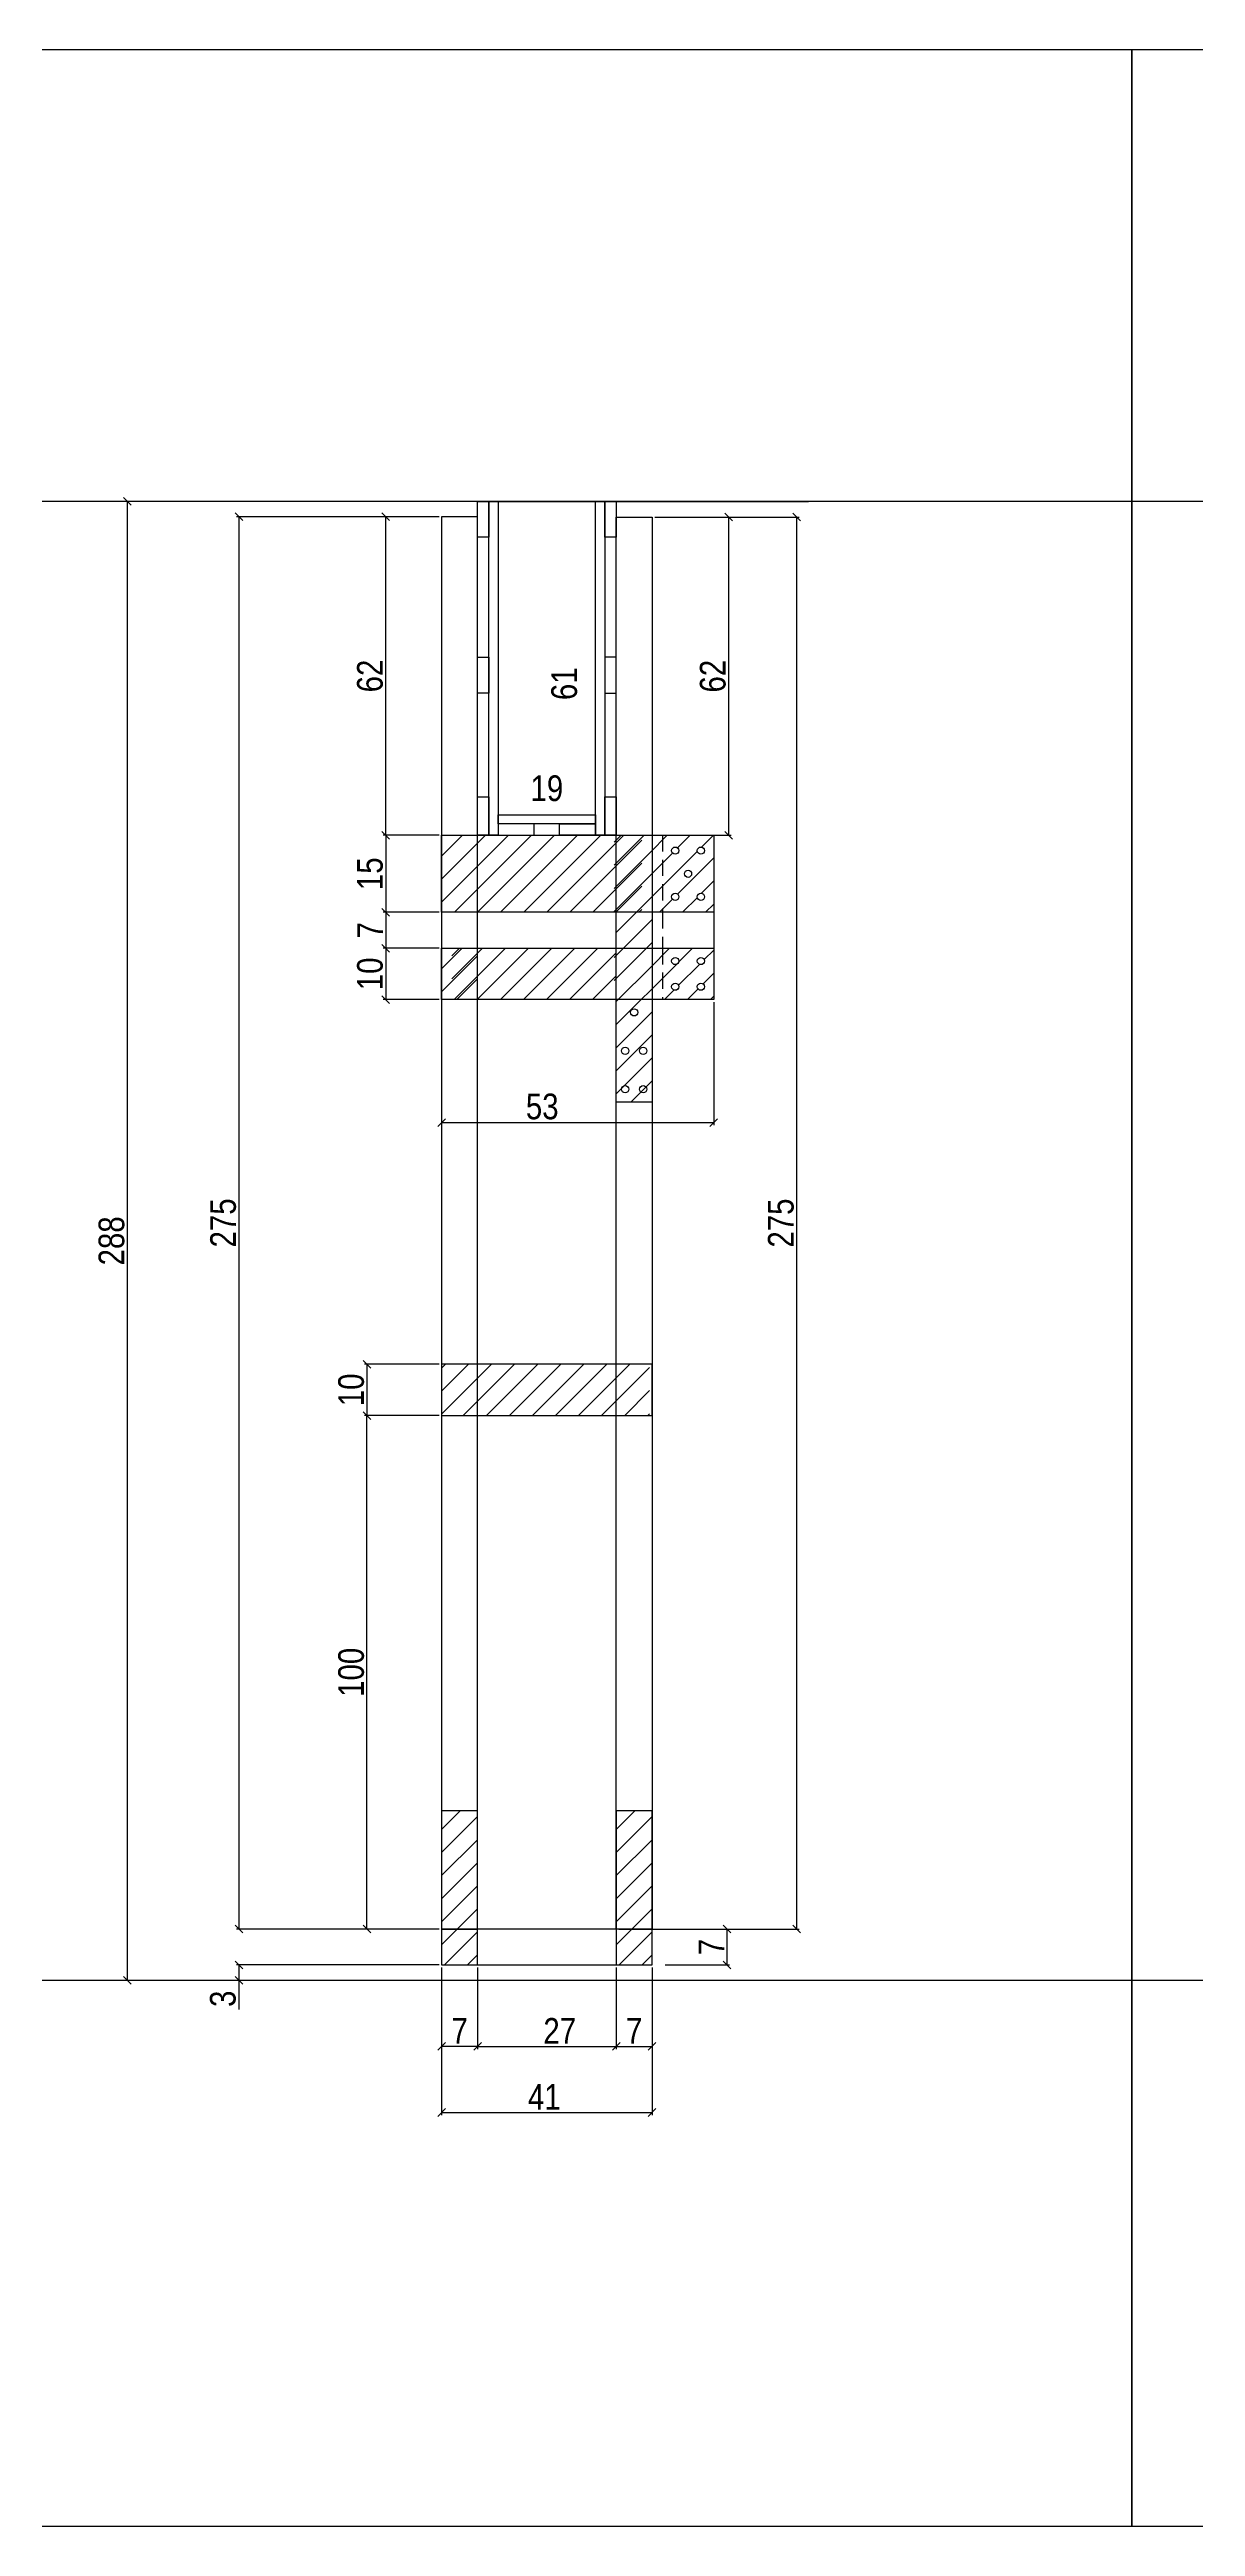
# Model space of a CAD drawing. Extents: x 17311 to 161354, y 153625 to 213544.
# Drawn here: x 18035 to 18482, y 206356 to 207320 of the extents above; entities that cross this region are included whole.
import ezdxf

# ---------------------------------------------------------------- set-up
doc = ezdxf.new("R2010")
doc.units = 0
doc.linetypes.add('DASHED2', pattern=[9.525, 6.35, -3.175])
doc.layers.get('0').update_dxf_attribs({"linetype": 'CONTINUOUS'})
doc.layers.get('DEFPOINTS').update_dxf_attribs({"linetype": 'CONTINUOUS'})
for name, color, linetype in [('8', 111, 'CONTINUOUS'), ('COTA', 241, 'CONTINUOUS'), ('detalhes', 4, 'CONTINUOUS'), ('Painéis', 200, 'CONTINUOUS'), ('SARR_2.2x10', 60, 'CONTINUOUS'), ('SARR_7x7', 40, 'CONTINUOUS'), ('TIRAS REESCORAMENTO', 252, 'CONTINUOUS')]:
    doc.layers.add(name, color=color, linetype=linetype)
doc.styles.add('COTA TECNICA 2X', font='techl___.ttf', dxfattribs={"height": 10})
doc.dimstyles.new('SECAO', dxfattribs={"dimscale": 0.333333, "dimtxt": 5, "dimasz": 9, "dimexe": 3, "dimexo": 3, "dimgap": 3, "dimtad": 1, "dimdec": 1, "dimlfac": 0.5, "dimzin": 12, "dimdsep": 46, "dimtxsty": 'COTA TECNICA 2X', "dimblk1": 'OBLIQUE', "dimblk2": 'OBLIQUE', "dimsah": 1, "dimcen": 0.9, "dimclrd": 4, "dimclre": 4, "dimclrt": 240, "dimadec": 1, "dimazin": 3, "dimtfac": 1, "dimtdec": 1, "dimtmove": 0, "dimatfit": 3, "dimfxl": 1, "dimtolj": 1, "dimtzin": 12, "dimarcsym": 0})
pattern_1 = [(45, (-7939.539, 9473.6196), (-4.49012806, 4.49012806), [])]

# ---------------------------------------------------------------- blocks, each defined once
blk = doc.blocks.new('_Oblique')
at = {"color": 0, "linetype": 'ByBlock', "lineweight": -2}
blk.add_line((-0.5, -0.5), (0.5, 0.5), dxfattribs=at)
blk = doc.blocks.new('*D3294')
at = {"layer": 'DEFPOINTS', "color": 0, "transparency": 16777216}
for p in [(18188.06, 207138.49), (18109.1, 206588.4), (18188.06, 206588.4)]:
    blk.add_point(p, dxfattribs=at)
at = {"layer": 'detalhes', "color": 4, "lineweight": -2, "transparency": 16777216}
for p, q in [((18187.06, 207138.49), (18108.1, 207138.49)), ((18109.1, 207138.49), (18109.1, 206588.4)), ((18187.06, 206588.4), (18108.1, 206588.4))]:
    blk.add_line(p, q, dxfattribs=at)
at = {"layer": 'detalhes', "color": 4, "lineweight": -2, "transparency": 16777216, "xscale": 3, "yscale": 3, "zscale": 3}
for p, rotation in [((18109.1, 207138.49), 90), ((18109.1, 206588.4), 270)]:
    blk.add_blockref('_Oblique', p, dxfattribs=dict(at, rotation=rotation))
at = {"layer": 'detalhes', "color": 240, "transparency": 16777216, "insert": (18102.99, 206863.44), "char_height": 10, "attachment_point": 5, "rotation": 90, "style": 'COTA TECNICA 2X'}
blk.add_mtext('\\A1;275', dxfattribs=at)
blk = doc.blocks.new('*D3295')
at = {"layer": 'DEFPOINTS', "color": 0, "transparency": 16777216}
for p in [(18188.06, 206574.4), (18270.06, 206574.4), (18270.06, 206516.94)]:
    blk.add_point(p, dxfattribs=at)
at = {"layer": 'detalhes', "color": 4, "lineweight": -2, "transparency": 16777216}
for p, q in [((18188.06, 206573.4), (18188.06, 206515.94)), ((18270.06, 206573.4), (18270.06, 206515.94)), ((18188.06, 206516.94), (18270.06, 206516.94))]:
    blk.add_line(p, q, dxfattribs=at)
at = {"layer": 'detalhes', "color": 4, "lineweight": -2, "transparency": 16777216, "xscale": 3, "yscale": 3, "zscale": 3, "rotation": 180}
blk.add_blockref('_Oblique', (18188.06, 206516.94), dxfattribs=at)
at = {"layer": 'detalhes', "color": 4, "lineweight": -2, "transparency": 16777216, "xscale": 3, "yscale": 3, "zscale": 3}
blk.add_blockref('_Oblique', (18270.06, 206516.94), dxfattribs=at)
at = {"layer": 'detalhes', "color": 240, "transparency": 16777216, "insert": (18228.06, 206523.01), "char_height": 10, "attachment_point": 5, "style": 'COTA TECNICA 2X'}
blk.add_mtext('\\A1;41', dxfattribs=at)
blk = doc.blocks.new('*D3296')
at = {"layer": 'DEFPOINTS', "color": 0, "transparency": 16777216}
for p in [(18202.06, 206574.4), (18256.06, 206574.4), (18256.06, 206542.66)]:
    blk.add_point(p, dxfattribs=at)
at = {"layer": 'detalhes', "color": 4, "lineweight": -2, "transparency": 16777216}
for p, q in [((18202.06, 206573.4), (18202.06, 206541.66)), ((18256.06, 206573.4), (18256.06, 206541.66)), ((18202.06, 206542.66), (18256.06, 206542.66))]:
    blk.add_line(p, q, dxfattribs=at)
at = {"layer": 'detalhes', "color": 4, "lineweight": -2, "transparency": 16777216, "xscale": 3, "yscale": 3, "zscale": 3, "rotation": 180}
blk.add_blockref('_Oblique', (18202.06, 206542.66), dxfattribs=at)
at = {"layer": 'detalhes', "color": 4, "lineweight": -2, "transparency": 16777216, "xscale": 3, "yscale": 3, "zscale": 3}
blk.add_blockref('_Oblique', (18256.06, 206542.66), dxfattribs=at)
at = {"layer": 'detalhes', "color": 240, "transparency": 16777216, "insert": (18234.06, 206548.73), "char_height": 10, "attachment_point": 5, "style": 'COTA TECNICA 2X'}
blk.add_mtext('\\A1;27', dxfattribs=at)
blk = doc.blocks.new('*D3297')
at = {"layer": 'DEFPOINTS', "color": 0, "transparency": 16777216}
for p in [(18256.06, 206542.66), (18270.06, 206542.66), (18270.06, 206542.66)]:
    blk.add_point(p, dxfattribs=at)
at = {"layer": 'detalhes', "color": 4, "lineweight": -2, "transparency": 16777216}
blk.add_line((18256.06, 206542.66), (18270.06, 206542.66), dxfattribs=at)
at = {"layer": 'detalhes', "color": 4, "lineweight": -2, "transparency": 16777216, "xscale": 3, "yscale": 3, "zscale": 3, "rotation": 180}
blk.add_blockref('_Oblique', (18256.06, 206542.66), dxfattribs=at)
at = {"layer": 'detalhes', "color": 4, "lineweight": -2, "transparency": 16777216, "xscale": 3, "yscale": 3, "zscale": 3}
blk.add_blockref('_Oblique', (18270.06, 206542.66), dxfattribs=at)
at = {"layer": 'detalhes', "color": 240, "transparency": 16777216, "insert": (18263.06, 206548.73), "char_height": 10, "attachment_point": 5, "style": 'COTA TECNICA 2X'}
blk.add_mtext('\\A1;7', dxfattribs=at)
blk = doc.blocks.new('*D3298')
at = {"layer": 'DEFPOINTS', "color": 0, "transparency": 16777216}
for p in [(18188.06, 206542.66), (18188.06, 206542.66), (18202.06, 206542.66)]:
    blk.add_point(p, dxfattribs=at)
at = {"layer": 'detalhes', "color": 4, "lineweight": -2, "transparency": 16777216}
blk.add_line((18202.06, 206542.66), (18188.06, 206542.66), dxfattribs=at)
at = {"layer": 'detalhes', "color": 4, "lineweight": -2, "transparency": 16777216, "xscale": 3, "yscale": 3, "zscale": 3, "rotation": 180}
blk.add_blockref('_Oblique', (18188.06, 206542.66), dxfattribs=at)
at = {"layer": 'detalhes', "color": 4, "lineweight": -2, "transparency": 16777216, "xscale": 3, "yscale": 3, "zscale": 3}
blk.add_blockref('_Oblique', (18202.06, 206542.66), dxfattribs=at)
at = {"layer": 'detalhes', "color": 240, "transparency": 16777216, "insert": (18195.06, 206548.73), "char_height": 10, "attachment_point": 5, "style": 'COTA TECNICA 2X'}
blk.add_mtext('\\A1;7', dxfattribs=at)
blk = doc.blocks.new('*D3299')
at = {"layer": 'DEFPOINTS', "color": 0, "transparency": 16777216}
for p in [(18188.06, 206808.41), (18158.96, 206788.41), (18188.06, 206788.41)]:
    blk.add_point(p, dxfattribs=at)
at = {"layer": 'detalhes', "color": 4, "lineweight": -2, "transparency": 16777216}
for p, q in [((18187.06, 206808.41), (18157.96, 206808.41)), ((18158.96, 206808.41), (18158.96, 206788.41)), ((18187.06, 206788.41), (18157.96, 206788.41))]:
    blk.add_line(p, q, dxfattribs=at)
at = {"layer": 'detalhes', "color": 4, "lineweight": -2, "transparency": 16777216, "xscale": 3, "yscale": 3, "zscale": 3}
for p, rotation in [((18158.96, 206808.41), 90), ((18158.96, 206788.41), 270)]:
    blk.add_blockref('_Oblique', p, dxfattribs=dict(at, rotation=rotation))
at = {"layer": 'detalhes', "color": 240, "transparency": 16777216, "insert": (18152.86, 206798.41), "char_height": 10, "attachment_point": 5, "rotation": 90, "style": 'COTA TECNICA 2X'}
blk.add_mtext('\\A1;10', dxfattribs=at)
blk = doc.blocks.new('*D3300')
at = {"layer": 'DEFPOINTS', "color": 0, "transparency": 16777216}
for p in [(18166.29, 207138.49), (18188.06, 207138.49), (18188.06, 207014.44)]:
    blk.add_point(p, dxfattribs=at)
at = {"layer": 'detalhes', "color": 4, "lineweight": -2, "transparency": 16777216}
for p, q in [((18187.06, 207138.49), (18165.29, 207138.49)), ((18166.29, 207014.44), (18166.29, 207138.49)), ((18187.06, 207014.44), (18165.29, 207014.44))]:
    blk.add_line(p, q, dxfattribs=at)
at = {"layer": 'detalhes', "color": 4, "lineweight": -2, "transparency": 16777216, "xscale": 3, "yscale": 3, "zscale": 3}
for p, rotation in [((18166.29, 207138.49), 90), ((18166.29, 207014.44), 270)]:
    blk.add_blockref('_Oblique', p, dxfattribs=dict(at, rotation=rotation))
at = {"layer": 'detalhes', "color": 240, "transparency": 16777216, "insert": (18160.19, 207076.46), "char_height": 10, "attachment_point": 5, "rotation": 90, "style": 'COTA TECNICA 2X'}
blk.add_mtext('\\A1;62', dxfattribs=at)
blk = doc.blocks.new('*D3301')
at = {"layer": 'DEFPOINTS', "color": 0, "transparency": 16777216}
for p in [(18270.06, 207138.36), (18270.06, 207014.44), (18299.82, 207014.44)]:
    blk.add_point(p, dxfattribs=at)
at = {"layer": 'detalhes', "color": 4, "lineweight": -2, "transparency": 16777216}
for p, q in [((18271.06, 207138.36), (18300.82, 207138.36)), ((18299.82, 207138.36), (18299.82, 207014.44)), ((18271.06, 207014.44), (18300.82, 207014.44))]:
    blk.add_line(p, q, dxfattribs=at)
at = {"layer": 'detalhes', "color": 4, "lineweight": -2, "transparency": 16777216, "xscale": 3, "yscale": 3, "zscale": 3}
for p, rotation in [((18299.82, 207138.36), 90), ((18299.82, 207014.44), 270)]:
    blk.add_blockref('_Oblique', p, dxfattribs=dict(at, rotation=rotation))
at = {"layer": 'detalhes', "color": 240, "transparency": 16777216, "insert": (18293.72, 207076.4), "char_height": 10, "attachment_point": 5, "rotation": 90, "style": 'COTA TECNICA 2X'}
blk.add_mtext('\\A1;62', dxfattribs=at)
blk = doc.blocks.new('*D3302')
at = {"layer": 'DEFPOINTS', "color": 0, "transparency": 16777216}
for p in [(18202.06, 207144.49), (18065.6, 206568.4), (18188.06, 206568.4)]:
    blk.add_point(p, dxfattribs=at)
at = {"layer": 'detalhes', "color": 4, "lineweight": -2, "transparency": 16777216}
for p, q in [((18201.06, 207144.49), (18064.6, 207144.49)), ((18065.6, 207144.49), (18065.6, 206568.4)), ((18187.06, 206568.4), (18064.6, 206568.4))]:
    blk.add_line(p, q, dxfattribs=at)
at = {"layer": 'detalhes', "color": 4, "lineweight": -2, "transparency": 16777216, "xscale": 3, "yscale": 3, "zscale": 3}
for p, rotation in [((18065.6, 207144.49), 90), ((18065.6, 206568.4), 270)]:
    blk.add_blockref('_Oblique', p, dxfattribs=dict(at, rotation=rotation))
at = {"layer": 'detalhes', "color": 240, "transparency": 16777216, "insert": (18059.51, 206856.44), "char_height": 10, "attachment_point": 5, "rotation": 90, "style": 'COTA TECNICA 2X'}
blk.add_mtext('\\A1;288', dxfattribs=at)
blk = doc.blocks.new('*D3303')
at = {"layer": 'DEFPOINTS', "color": 0, "transparency": 16777216}
for p in [(18188.06, 206574.4), (18109.1, 206568.4), (18188.06, 206568.4)]:
    blk.add_point(p, dxfattribs=at)
at = {"layer": 'detalhes', "color": 4, "lineweight": -2, "transparency": 16777216}
for p, q in [((18187.06, 206574.4), (18108.1, 206574.4)), ((18109.1, 206574.4), (18109.1, 206568.4)), ((18187.06, 206568.4), (18108.1, 206568.4)), ((18109.1, 206568.4), (18109.1, 206557.06))]:
    blk.add_line(p, q, dxfattribs=at)
at = {"layer": 'detalhes', "color": 4, "lineweight": -2, "transparency": 16777216, "xscale": 3, "yscale": 3, "zscale": 3}
for p, rotation in [((18109.1, 206574.4), 90), ((18109.1, 206568.4), 270)]:
    blk.add_blockref('_Oblique', p, dxfattribs=dict(at, rotation=rotation))
at = {"layer": 'detalhes', "color": 240, "transparency": 16777216, "insert": (18102.89, 206561.23), "char_height": 10, "attachment_point": 5, "rotation": 90, "style": 'COTA TECNICA 2X'}
blk.add_mtext('\\A1;3', dxfattribs=at)
blk = doc.blocks.new('*D3304')
at = {"layer": 'DEFPOINTS', "color": 0, "transparency": 16777216}
for p in [(18235.1, 207144.49), (18241.95, 207144.49), (18235.1, 207022.44)]:
    blk.add_point(p, dxfattribs=at)
at = {"layer": 'detalhes', "color": 240, "transparency": 16777216, "insert": (18235.85, 207073.46), "char_height": 10, "attachment_point": 5, "rotation": 90, "style": 'COTA TECNICA 2X'}
blk.add_mtext('\\A1;61', dxfattribs=at)
blk = doc.blocks.new('*D3305')
at = {"layer": 'DEFPOINTS', "color": 0, "transparency": 16777216}
for p in [(18210.06, 207026.59), (18248.06, 207026.59), (18248.06, 207026.59)]:
    blk.add_point(p, dxfattribs=at)
at = {"layer": 'detalhes', "color": 240, "transparency": 16777216, "insert": (18229.06, 207032.68), "char_height": 10, "attachment_point": 5, "style": 'COTA TECNICA 2X'}
blk.add_mtext('\\A1;19', dxfattribs=at)
blk = doc.blocks.new('*D3306')
at = {"layer": 'DEFPOINTS', "color": 0, "transparency": 16777216}
for p in [(18158.96, 206788.41), (18188.06, 206788.41), (18187.06, 206588.4)]:
    blk.add_point(p, dxfattribs=at)
at = {"layer": 'detalhes', "color": 4, "lineweight": -2, "transparency": 16777216}
for p, q in [((18187.06, 206788.41), (18157.96, 206788.41)), ((18158.96, 206588.4), (18158.96, 206788.41)), ((18186.06, 206588.4), (18157.96, 206588.4))]:
    blk.add_line(p, q, dxfattribs=at)
at = {"layer": 'detalhes', "color": 4, "lineweight": -2, "transparency": 16777216, "xscale": 3, "yscale": 3, "zscale": 3}
for p, rotation in [((18158.96, 206788.41), 90), ((18158.96, 206588.4), 270)]:
    blk.add_blockref('_Oblique', p, dxfattribs=dict(at, rotation=rotation))
at = {"layer": 'detalhes', "color": 240, "transparency": 16777216, "insert": (18152.86, 206688.4), "char_height": 10, "attachment_point": 5, "rotation": 90, "style": 'COTA TECNICA 2X'}
blk.add_mtext('\\A1;100', dxfattribs=at)
blk = doc.blocks.new('*D3307')
at = {"layer": 'DEFPOINTS', "color": 0, "transparency": 16777216}
for p in [(18188.06, 206974.44), (18294.06, 206950.44), (18294.06, 206902.52)]:
    blk.add_point(p, dxfattribs=at)
at = {"layer": 'detalhes', "color": 4, "lineweight": -2, "transparency": 16777216}
for p, q in [((18188.06, 206973.44), (18188.06, 206901.52)), ((18294.06, 206949.44), (18294.06, 206901.52)), ((18188.06, 206902.52), (18294.06, 206902.52))]:
    blk.add_line(p, q, dxfattribs=at)
at = {"layer": 'detalhes', "color": 4, "lineweight": -2, "transparency": 16777216, "xscale": 3, "yscale": 3, "zscale": 3, "rotation": 180}
blk.add_blockref('_Oblique', (18188.06, 206902.52), dxfattribs=at)
at = {"layer": 'detalhes', "color": 4, "lineweight": -2, "transparency": 16777216, "xscale": 3, "yscale": 3, "zscale": 3}
blk.add_blockref('_Oblique', (18294.06, 206902.52), dxfattribs=at)
at = {"layer": 'detalhes', "color": 240, "transparency": 16777216, "insert": (18227.25, 206908.74), "char_height": 10, "attachment_point": 5, "style": 'COTA TECNICA 2X'}
blk.add_mtext('\\A1;53', dxfattribs=at)
blk = doc.blocks.new('*D3308')
at = {"layer": 'DEFPOINTS', "color": 0, "transparency": 16777216}
for p in [(18271.06, 207138.36), (18271.06, 206588.4), (18326.36, 206588.4)]:
    blk.add_point(p, dxfattribs=at)
at = {"layer": 'detalhes', "color": 4, "lineweight": -2, "transparency": 16777216}
for p, q in [((18272.06, 207138.36), (18327.36, 207138.36)), ((18326.36, 207138.36), (18326.36, 206588.4)), ((18272.06, 206588.4), (18327.36, 206588.4))]:
    blk.add_line(p, q, dxfattribs=at)
at = {"layer": 'detalhes', "color": 4, "lineweight": -2, "transparency": 16777216, "xscale": 3, "yscale": 3, "zscale": 3}
for p, rotation in [((18326.36, 207138.36), 90), ((18326.36, 206588.4), 270)]:
    blk.add_blockref('_Oblique', p, dxfattribs=dict(at, rotation=rotation))
at = {"layer": 'detalhes', "color": 240, "transparency": 16777216, "insert": (18320.25, 206863.38), "char_height": 10, "attachment_point": 5, "rotation": 90, "style": 'COTA TECNICA 2X'}
blk.add_mtext('\\A1;275', dxfattribs=at)
blk = doc.blocks.new('*D3309')
at = {"layer": 'DEFPOINTS', "color": 0, "transparency": 16777216}
for p in [(18256.06, 206588.4), (18274.12, 206574.4), (18299.21, 206574.4)]:
    blk.add_point(p, dxfattribs=at)
at = {"layer": 'detalhes', "color": 4, "lineweight": -2, "transparency": 16777216}
for p, q in [((18257.06, 206588.4), (18300.21, 206588.4)), ((18299.21, 206588.4), (18299.21, 206574.4)), ((18275.12, 206574.4), (18300.21, 206574.4))]:
    blk.add_line(p, q, dxfattribs=at)
at = {"layer": 'detalhes', "color": 4, "lineweight": -2, "transparency": 16777216, "xscale": 3, "yscale": 3, "zscale": 3}
for p, rotation in [((18299.21, 206588.4), 90), ((18299.21, 206574.4), 270)]:
    blk.add_blockref('_Oblique', p, dxfattribs=dict(at, rotation=rotation))
at = {"layer": 'detalhes', "color": 240, "transparency": 16777216, "insert": (18293.14, 206581.4), "char_height": 10, "attachment_point": 5, "rotation": 90, "style": 'COTA TECNICA 2X'}
blk.add_mtext('\\A1;7', dxfattribs=at)
blk = doc.blocks.new('*D3310')
at = {"layer": 'DEFPOINTS', "color": 0, "transparency": 16777216}
for p in [(18188.06, 207014.44), (18166.29, 206984.44), (18188.06, 206984.44)]:
    blk.add_point(p, dxfattribs=at)
at = {"layer": 'detalhes', "color": 4, "lineweight": -2, "transparency": 16777216}
for p, q in [((18187.06, 207014.44), (18165.29, 207014.44)), ((18166.29, 207014.44), (18166.29, 206984.44)), ((18187.06, 206984.44), (18165.29, 206984.44))]:
    blk.add_line(p, q, dxfattribs=at)
at = {"layer": 'detalhes', "color": 4, "lineweight": -2, "transparency": 16777216, "xscale": 3, "yscale": 3, "zscale": 3}
for p, rotation in [((18166.29, 207014.44), 90), ((18166.29, 206984.44), 270)]:
    blk.add_blockref('_Oblique', p, dxfattribs=dict(at, rotation=rotation))
at = {"layer": 'detalhes', "color": 240, "transparency": 16777216, "insert": (18160.19, 206999.44), "char_height": 10, "attachment_point": 5, "rotation": 90, "style": 'COTA TECNICA 2X'}
blk.add_mtext('\\A1;15', dxfattribs=at)
blk = doc.blocks.new('*D3311')
at = {"layer": 'DEFPOINTS', "color": 0, "transparency": 16777216}
for p in [(18188.06, 206970.44), (18166.29, 206950.44), (18188.06, 206950.44)]:
    blk.add_point(p, dxfattribs=at)
at = {"layer": 'detalhes', "color": 4, "lineweight": -2, "transparency": 16777216}
for p, q in [((18187.06, 206970.44), (18165.29, 206970.44)), ((18166.29, 206970.44), (18166.29, 206950.44)), ((18187.06, 206950.44), (18165.29, 206950.44))]:
    blk.add_line(p, q, dxfattribs=at)
at = {"layer": 'detalhes', "color": 4, "lineweight": -2, "transparency": 16777216, "xscale": 3, "yscale": 3, "zscale": 3}
for p, rotation in [((18166.29, 206970.44), 90), ((18166.29, 206950.44), 270)]:
    blk.add_blockref('_Oblique', p, dxfattribs=dict(at, rotation=rotation))
at = {"layer": 'detalhes', "color": 240, "transparency": 16777216, "insert": (18160.19, 206960.44), "char_height": 10, "attachment_point": 5, "rotation": 90, "style": 'COTA TECNICA 2X'}
blk.add_mtext('\\A1;10', dxfattribs=at)
blk = doc.blocks.new('*D3312')
at = {"layer": 'DEFPOINTS', "color": 0, "transparency": 16777216}
for p in [(18188.06, 206984.44), (18166.29, 206970.44), (18188.06, 206970.44)]:
    blk.add_point(p, dxfattribs=at)
at = {"layer": 'detalhes', "color": 4, "lineweight": -2, "transparency": 16777216}
for p, q in [((18187.06, 206984.44), (18165.29, 206984.44)), ((18166.29, 206984.44), (18166.29, 206970.44)), ((18187.06, 206970.44), (18165.29, 206970.44))]:
    blk.add_line(p, q, dxfattribs=at)
at = {"layer": 'detalhes', "color": 4, "lineweight": -2, "transparency": 16777216, "xscale": 3, "yscale": 3, "zscale": 3}
for p, rotation in [((18166.29, 206984.44), 90), ((18166.29, 206970.44), 270)]:
    blk.add_blockref('_Oblique', p, dxfattribs=dict(at, rotation=rotation))
at = {"layer": 'detalhes', "color": 240, "transparency": 16777216, "insert": (18160.22, 206977.44), "char_height": 10, "attachment_point": 5, "rotation": 90, "style": 'COTA TECNICA 2X'}
blk.add_mtext('\\A1;7', dxfattribs=at)

msp = doc.modelspace()

# ---------------------------------------------------------------- hatches: boundary and pattern name
at = {"layer": 'COTA'}
h = msp.add_hatch(dxfattribs=at)
h.set_pattern_fill('ANSI31', color=256, scale=2, style=0)
h.set_pattern_definition([(45, (-7929.539, 9473.6196), (-4.49012806, 4.49012806), [])])
h.paths.add_polyline_path([(18266.06, 207014.44), (18188.06, 207014.44), (18188.06, 206984.44), (18266.06, 206984.44)])
h = msp.add_hatch(dxfattribs=at)
h.set_pattern_fill('ANSI31', color=256, scale=2, style=0)
h.set_pattern_definition(pattern_1)
h.paths.add_polyline_path([(18269.26, 207014.44), (18255.26, 207014.44), (18255.26, 206984.44), (18269.26, 206984.44)])
h = msp.add_hatch(dxfattribs=at)
h.set_pattern_fill('ANSI31', color=256, scale=2, style=0)
h.set_pattern_definition(pattern_1)
h.paths.add_polyline_path([(18294.06, 207014.44), (18269.26, 207014.44), (18269.26, 206984.44), (18294.06, 206984.44)])
h.paths.add_polyline_path([(18280.46, 206990.44, -1), (18277.66, 206990.44, -1)], flags=16)
h.paths.add_polyline_path([(18282.66, 206999.44, -1), (18285.46, 206999.44, -1)], flags=16)
h.paths.add_polyline_path([(18277.66, 207008.44, -1), (18280.46, 207008.44, -1)], flags=16)
h.paths.add_polyline_path([(18290.46, 206990.44, -1), (18287.66, 206990.44, -1)], flags=16)
h.paths.add_polyline_path([(18287.66, 207008.44, -1), (18290.46, 207008.44, -1)], flags=16)
h = msp.add_hatch(dxfattribs=at)
h.set_pattern_fill('ANSI31', color=256, scale=2, style=0)
h.set_pattern_definition(pattern_1)
h.paths.add_polyline_path([(18256.06, 206984.44), (18256.06, 206970.44), (18270.06, 206970.44), (18270.06, 206984.44)])
h = msp.add_hatch(dxfattribs=at)
h.set_pattern_fill('ANSI31', color=256, scale=2, style=0)
h.set_pattern_definition(pattern_1)
h.paths.add_polyline_path([(18202.06, 206970.44), (18188.06, 206970.44), (18188.06, 206950.44), (18202.06, 206950.44)])
h = msp.add_hatch(dxfattribs=at)
h.set_pattern_fill('ANSI31', color=256, scale=2, style=0)
h.set_pattern_definition([(45, (-7949.539, 9473.6196), (-4.49012806, 4.49012806), [])])
h.paths.add_polyline_path([(18256.06, 206970.44), (18192.06, 206970.44), (18192.06, 206950.44), (18256.06, 206950.44)])
h = msp.add_hatch(dxfattribs=at)
h.set_pattern_fill('ANSI31', color=256, scale=2, style=0)
h.set_pattern_definition(pattern_1)
h.paths.add_polyline_path([(18269.26, 206970.44), (18255.26, 206970.44), (18255.26, 206950.44), (18269.26, 206950.44)])
h = msp.add_hatch(dxfattribs=at)
h.set_pattern_fill('ANSI31', color=256, scale=2, style=0)
h.set_pattern_definition(pattern_1)
h.paths.add_polyline_path([(18294.06, 206970.44), (18269.26, 206970.44), (18269.26, 206950.44), (18294.06, 206950.44)])
h.paths.add_polyline_path([(18277.66, 206965.44, -1), (18280.46, 206965.44, -1)], flags=16)
h.paths.add_polyline_path([(18280.46, 206955.44, -1), (18277.66, 206955.44, -1)], flags=16)
h.paths.add_polyline_path([(18287.66, 206965.44, -1), (18290.46, 206965.44, -1)], flags=16)
h.paths.add_polyline_path([(18290.46, 206955.44, -1), (18287.66, 206955.44, -1)], flags=16)
h = msp.add_hatch(dxfattribs=at)
h.set_pattern_fill('ANSI31', color=256, scale=2, style=0)
h.set_pattern_definition(pattern_1)
h.paths.add_polyline_path([(18256.06, 206910.5), (18270.06, 206910.5), (18270.06, 206950.44), (18256.06, 206950.44)])
h = msp.add_hatch(dxfattribs=at)
h.set_pattern_fill('ANSI31', color=256, scale=2, style=0)
h.set_pattern_definition([(45, (-7939.539, 9515.6196), (-4.49012806, 4.49012806), [])])
h.paths.add_polyline_path([(18269.06, 206808.41), (18188.06, 206808.41), (18188.06, 206788.41), (18269.06, 206788.41)])
h = msp.add_hatch(dxfattribs=at)
h.set_pattern_fill('ANSI31', color=256, scale=2, style=0)
h.set_pattern_definition([(45, (-1656.154, 200765.2046), (-4.490128, 4.490128), [])])
h.paths.add_polyline_path([(18188.06, 206574.4), (18202.06, 206574.4), (18202.06, 206634.4), (18188.06, 206634.4)])
h = msp.add_hatch(dxfattribs=at)
h.set_pattern_fill('ANSI31', color=256, scale=2, style=0)
h.set_pattern_definition([(45, (-1588.154, 200765.2046), (-4.490128, 4.490128), [])])
h.paths.add_polyline_path([(18256.06, 206574.4), (18270.06, 206574.4), (18270.06, 206634.4), (18256.06, 206634.4)])

# ---------------------------------------------------------------- linework, layer by layer
at = {"linetype": 'Continuous'}
msp.add_line((18294.06, 206984.44), (18294.06, 206970.44), dxfattribs=at)
msp.add_line((18270.06, 206910.5), (18256.06, 206910.5))
msp.add_lwpolyline([(18210.06, 206574.4), (18270.06, 206574.4), (18270.06, 206588.4), (18188.06, 206588.4), (18188.06, 206574.4), (18210.06, 206574.4)], dxfattribs=at)
for centre in [(18279.06, 207008.44), (18289.06, 207008.44), (18284.06, 206999.44), (18279.06, 206990.44), (18289.06, 206990.44), (18279.06, 206965.44), (18289.06, 206965.44), (18279.06, 206955.44), (18289.06, 206955.44), (18263.06, 206945.44), (18259.56, 206930.47), (18266.56, 206930.47), (18259.56, 206915.5), (18266.56, 206915.5)]:
    msp.add_circle(centre, 1.4)
at = {"layer": '8', "color": 5, "linetype": 'Continuous'}
for points in [[(18456.91, 206355.69), (17860.1, 206355.69), (17860.1, 207320.48), (18456.91, 207320.48)], [(19053.72, 206355.69), (18456.91, 206355.69), (18456.91, 207320.48), (19053.72, 207320.48)]]:
    msp.add_lwpolyline(points, close=True, dxfattribs=at)
at = {"layer": 'COTA', "linetype": 'DASHED2'}
for p, q in [((18274.06, 207014.44), (18274.06, 206984.44)), ((18274.06, 206984.44), (18274.06, 206970.44)), ((18274.06, 206970.44), (18274.06, 206950.44))]:
    msp.add_line(p, q, dxfattribs=at)
at = {"layer": 'Painéis'}
msp.add_lwpolyline([(18188.06, 206788.41), (18270.06, 206788.41), (18270.06, 206808.41), (18188.06, 206808.41), (18188.06, 206788.41)], dxfattribs=at)
for points in [[(18188.06, 206574.4), (18202.06, 206574.4), (18202.06, 206634.4), (18188.06, 206634.4)], [(18256.06, 206574.4), (18270.06, 206574.4), (18270.06, 206634.4), (18256.06, 206634.4)]]:
    msp.add_lwpolyline(points, close=True, dxfattribs=at)
at = {"layer": 'SARR_2.2x10', "linetype": 'Continuous'}
for points in [[(18294.06, 206984.44), (18188.06, 206984.44), (18188.06, 207014.44), (18294.06, 207014.44)], [(18294.06, 206950.44), (18188.06, 206950.44), (18188.06, 206970.44), (18294.06, 206970.44)]]:
    msp.add_lwpolyline(points, close=True, dxfattribs=at)
at = {"layer": 'SARR_7x7', "linetype": 'Continuous'}
for points in [[(18188.06, 206588.4), (18202.06, 206588.4), (18202.06, 207138.49), (18188.06, 207138.49)], [(18270.06, 206588.4), (18256.06, 206588.4), (18256.06, 207138.36), (18270.06, 207138.36)]]:
    msp.add_lwpolyline(points, close=True, dxfattribs=at)
at = {"layer": 'TIRAS REESCORAMENTO', "linetype": 'ByBlock'}
for p, q in [((22634.59, 207144.4), (17860.1, 207144.4)), ((18210.06, 207144.49), (18331.03, 207144.49)), ((22634.59, 206568.4), (17860.1, 206568.4))]:
    msp.add_line(p, q, dxfattribs=at)
for points in [[(18202.06, 207144.49), (18206.46, 207144.49), (18206.46, 207130.49), (18202.06, 207130.49)], [(18251.66, 207144.49), (18256.06, 207144.49), (18256.06, 207130.49), (18251.66, 207130.49)], [(18202.06, 207083.8), (18206.46, 207083.8), (18206.46, 207069.8), (18202.06, 207069.8)], [(18256.06, 207083.8), (18251.66, 207083.8), (18251.66, 207069.8), (18256.06, 207069.8)], [(18202.06, 207029.44), (18206.46, 207029.44), (18206.46, 207014.44), (18202.06, 207014.44)], [(18251.66, 207029.44), (18256.06, 207029.44), (18256.06, 207014.44), (18251.66, 207014.44)], [(18248.06, 207018.84), (18210.06, 207018.84), (18210.06, 207022.44), (18248.06, 207022.44)], [(18224.06, 207014.44), (18224.06, 207018.84), (18210.06, 207018.84), (18210.06, 207014.44)], [(18234.03, 207014.44), (18234.03, 207018.84), (18248.06, 207018.84), (18248.06, 207014.44)]]:
    msp.add_lwpolyline(points, close=True, dxfattribs=at)
for points in [[(18210.06, 207014.44), (18206.46, 207014.44), (18206.46, 207144.49), (18210.06, 207144.49), (18210.06, 207014.44)], [(18251.66, 207014.44), (18248.06, 207014.44), (18248.06, 207144.49), (18251.66, 207144.49), (18251.66, 207014.44)]]:
    msp.add_lwpolyline(points, dxfattribs=at)

# ---------------------------------------------------------------- dimensions: what is measured, and where the dimension line sits
at = {"layer": 'detalhes', "color": 3}
for base, p1, p2, picture, middle in [((18065.6, 206568.4), (18202.06, 207144.49), (18188.06, 206568.4), '*D3302', (18059.51, 206856.44)), ((18109.1, 206588.4), (18188.06, 207138.49), (18188.06, 206588.4), '*D3294', (18102.99, 206863.44)), ((18166.29, 207138.49), (18188.06, 207014.44), (18188.06, 207138.49), '*D3300', (18160.19, 207076.46)), ((18299.82, 207014.44), (18270.06, 207138.36), (18270.06, 207014.44), '*D3301', (18293.72, 207076.4)), ((18326.36, 206588.4), (18271.06, 207138.36), (18271.06, 206588.4), '*D3308', (18320.25, 206863.38)), ((18166.29, 206984.44), (18188.06, 207014.44), (18188.06, 206984.44), '*D3310', (18160.19, 206999.44)), ((18166.29, 206970.44), (18188.06, 206984.44), (18188.06, 206970.44), '*D3312', (18160.22, 206977.44)), ((18166.29, 206950.44), (18188.06, 206970.44), (18188.06, 206950.44), '*D3311', (18160.19, 206960.44)), ((18158.96, 206788.41), (18188.06, 206808.41), (18188.06, 206788.41), '*D3299', (18152.86, 206798.41)), ((18158.96, 206788.41), (18187.06, 206588.4), (18188.06, 206788.41), '*D3306', (18152.86, 206688.4)), ((18299.21, 206574.4), (18256.06, 206588.4), (18274.12, 206574.4), '*D3309', (18293.14, 206581.4)), ((18109.1, 206568.4), (18188.06, 206574.4), (18188.06, 206568.4), '*D3303', (18102.89, 206561.23))]:
    dim = msp.add_linear_dim(base=base, p1=p1, p2=p2, angle=90, dimstyle='SECAO', dxfattribs=at)
    dim.commit()
    dim.dimension.update_dxf_attribs({"geometry": picture, "text_midpoint": middle})
dim = msp.add_linear_dim(base=(18241.95, 207144.49), p1=(18235.1, 207022.44), p2=(18235.1, 207144.49), angle=90, dimstyle='SECAO', override={"dimse1": 1, "dimse2": 1, "dimsd1": 1, "dimsd2": 1}, dxfattribs=at)
dim.commit()
dim.dimension.update_dxf_attribs({"geometry": '*D3304', "text_midpoint": (18241.95, 207073.46), "dimtype": 160})
dim = msp.add_linear_dim(base=(18248.06, 207026.59), p1=(18210.06, 207026.59), p2=(18248.06, 207026.59), dimstyle='SECAO', override={"dimse1": 1, "dimse2": 1, "dimsd1": 1, "dimsd2": 1}, dxfattribs=at)
dim.commit()
dim.dimension.update_dxf_attribs({"geometry": '*D3305', "text_midpoint": (18229.06, 207032.68)})
for base, p1, p2, picture, middle in [((18294.06, 206902.52), (18188.06, 206974.44), (18294.06, 206950.44), '*D3307', (18227.25, 206902.52)), ((18270.06, 206516.94), (18188.06, 206574.4), (18270.06, 206574.4), '*D3295', (18228.06, 206516.94)), ((18256.06, 206542.66), (18202.06, 206574.4), (18256.06, 206574.4), '*D3296', (18234.06, 206542.66)), ((18270.06, 206542.66), (18256.06, 206542.66), (18270.06, 206542.66), '*D3297', (18263.06, 206542.66))]:
    dim = msp.add_linear_dim(base=base, p1=p1, p2=p2, dimstyle='SECAO', dxfattribs=at)
    dim.commit()
    dim.dimension.update_dxf_attribs({"geometry": picture, "text_midpoint": middle, "dimtype": 160})
dim = msp.add_linear_dim(base=(18188.06, 206542.66), p1=(18202.06, 206542.66), p2=(18188.06, 206542.66), dimstyle='SECAO', dxfattribs=at)
dim.commit()
dim.dimension.update_dxf_attribs({"geometry": '*D3298', "text_midpoint": (18195.06, 206548.73)})

doc.saveas('drawing.dxf')
